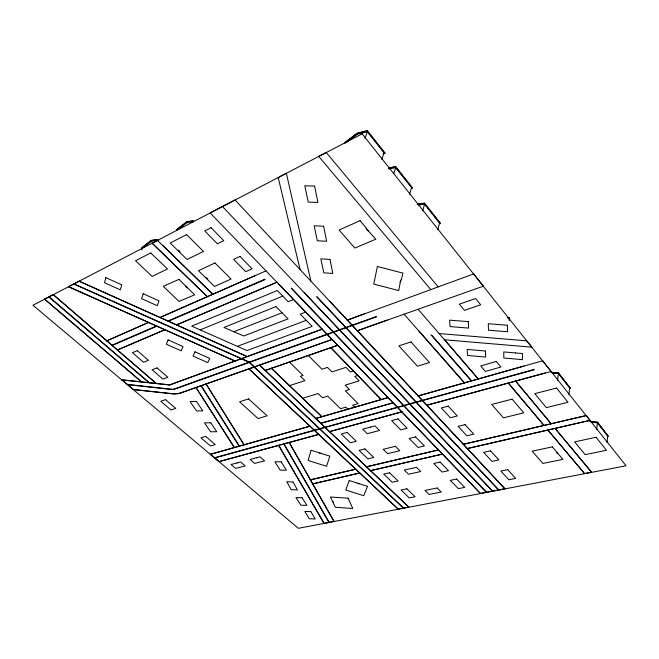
<?xml version="1.0" encoding="UTF-8"?>
<svg xmlns="http://www.w3.org/2000/svg" width="659" height="659" viewBox="0 0 659 659"><rect width="100%" height="100%" fill="white"/><g stroke="black" fill="none" stroke-linecap="round" stroke-linejoin="round"><path stroke-width="0.99" d="M607.104 442.609L607.639 435.887M596.741 429.577L597.342 422.856L591.263 422.155M591.576 472.182L555.018 428.35L591.576 472.182L584.525 473.533L547.851 429.989L584.525 473.533M590.085 420.335L467.28 448.565L590.085 420.335L586.271 415.541L463.302 444.306L586.271 415.541M568.906 394.584L569.689 387.846M557.555 380.325L558.42 373.579L552.316 373.167M186.513 222.157L176.719 229.612L186.794 221.803L193.301 220.749L186.513 222.157L187.016 222.668L193.408 221.638L192.898 221.127M329.689 301.188L504.959 488.863L235.016 199.924L210.122 212.89L480.485 493.533L278.576 283.889M498.575 490.074L416.109 402.377L404.016 405.722L486.688 492.347M498.929 490.008L416.472 402.278L534.227 369.765M486.342 492.413L403.662 405.82L319.961 428.927L403.637 508.073M509.547 318.165L507.611 317.671M509.069 318.454L509.143 320.167M157.435 240.37L151.669 241.153L151.224 240.444L141.899 247.768L151.446 240.329L157.32 239.522L158.737 240.906M408.811 507.084L259.539 365.045L408.811 507.084L398.209 509.11L248.913 368.793L398.209 509.11M444.537 339.772L531.937 347.186L526.895 340.851L439.158 333.553M438.177 286.863L326.189 152.443L318.684 156.348L430.755 289.573M418.053 309.186L478.352 379.032L444.199 339.377M437.757 229.744L439.545 223.096M404.025 314.137L464.488 382.928L418.976 331.098M333.981 521.376L289.186 442.444L333.981 521.376L324.006 523.419L278.633 445.311L324.055 523.271M422.683 210.798L424.602 204.183L418.597 204.99M319.566 453.104L321.254 453.631M409.519 194.257L411.554 187.667M393.893 173.276L395.754 167.658L388.818 168.968M381.792 159.396L384.073 152.872M310.859 281.039L286.344 173.193L278.213 177.559L300.051 269.49M364.962 138.242L367.409 131.775L357.606 134.172L346.189 142.632M357.491 483.335L359.155 483.805M219.043 461.621L318.742 434.421L219.043 461.621L210.369 454.323L309.985 426.192L210.369 454.323M276.978 282.233L176.472 324.953L275.083 283.032M266.022 270.865L159.923 317.547L254.761 275.808M206.102 384.008L244.11 444.841L206.078 383.975M179.264 393.464L332.144 339.459L178.424 393.72L173.951 394.008L133.184 389.502L174.025 393.851L179.33 393.316M249.572 362.351L319.714 428.696L403.415 405.557L333.33 332.334L174.602 389.214A7.356 3.995 24 0 1 171.587 389.469L171.472 389.214A6.944 3.773 24 0 0 174.33 388.967L333.05 332.037L291.212 288.329M169.495 384.988L322.21 329.154L169.495 384.988L121.676 379.831L169.561 384.831M222.421 206.481L492.602 491.219L304.203 292.612M597.029 422.452L608.133 436.299L597.4 422.114L589.896 421.249M608.133 436.299L597.4 422.114M558.074 373.142L570.216 388.283L558.47 372.78L550.932 372.286M551.97 372.739L558.47 372.78M157.485 240.42L152.056 243.245L207.387 296.723L152.147 243.08M141.619 249.802L142.566 248.113L151.669 241.153M79.031 281.154L247.273 356.626L79.031 281.154L68.454 286.772L235.082 361.074L68.544 286.616M53.214 294.606L156.348 383.571L53.214 294.606L44.548 299.219L141.718 381.989L44.647 299.071M424.149 203.606L440.179 223.632L440.426 223.236L424.594 203.178L417.46 204.158M417.147 204.554L424.594 203.178M395.276 167.048L412.213 188.227L412.476 187.823L395.738 166.62L388.662 167.954M388.332 168.366L395.738 166.62M366.906 131.133L384.757 153.456L385.029 153.053L367.376 130.688L357.384 133.143L344.641 142.781L357.054 133.307L357.606 134.172M357.096 133.538L367.376 130.688M157.32 239.522L151.175 240.675M187.016 222.668L177.403 229.975L176.9 229.472M366.783 229.299L368.2 230.963M185.83 286.533L187.238 287.925M111.989 345.176L156.653 325.908M168.053 320.991L264.794 279.251M112.285 345.44L157.122 326.114M168.523 321.205L265.116 279.564M200.155 329.887L282.76 296.13M293.453 299.565L288.164 301.69L277.315 290.512L191.67 326.139L246.927 350.563L312.144 326.403L300.282 314.178L305.578 312.135M233.838 331.732L282.06 312.761M237.388 346.346L306.237 320.323M365.621 313.322L347.235 320.183L473.689 273.913L483.426 286.154L357.162 330.802L387.311 320.027M376.24 316.551L345.942 327.416L317.02 296.715M376.52 316.855L346.222 327.712L416.224 402.015L533.988 369.468M289.309 385.704L304.911 380.655L300.446 376.289L303.091 375.424L289.474 362.096M353.24 371.001L350.399 371.907L345.967 367.36L331.947 371.898L327.474 367.401L321.963 369.213L308.346 355.572M357.631 375.515L354.789 376.404L359.147 380.869L345.135 385.194L349.459 389.551L345.324 390.812L358.101 403.621L352.639 405.203L354.74 407.295M302.489 398.341L318.108 393.53L322.432 397.756L327.737 396.141L340.522 408.704L345.876 407.155L347.977 409.231M523.946 366.05L418.094 395.96L542.728 360.77L551.097 371.511L426.777 405.244L545.207 372.928M214.661 457.733L319.409 428.778L249.267 362.458M214.908 457.939L319.656 429.017L403.333 508.13M383.019 153.481L385.029 153.053M556.698 452.601L557.654 453.73M480.51 493.36L504.992 488.69M507.751 317.811L509.605 317.827L509.555 320.126M333.059 501.656L333.495 502.578M127.36 384.395L171.472 389.214M127.689 384.675L171.587 389.469M589.937 421.645L597.219 422.477M400.524 280.94L400.145 282.513M248.978 362.195L73.61 283.98M249.283 362.079L73.907 283.823M210.427 454.175L219.109 461.473M121.75 379.675L133.258 389.345M49.03 296.781L149.296 382.648M48.782 296.912L148.885 382.599M142.064 247.644L142.566 248.113M162.674 245.222L212.873 294.318L156.933 239.884M291.566 288.181L333.405 331.914L345.58 327.539L316.658 296.863M432.007 335.423L471.613 380.754M430.937 334.788L471.218 380.869M344.871 142.608L345.374 143.234M367.088 131.092L384.757 153.456M395.466 167.015L412.213 188.227M424.338 203.573L440.179 223.632M558.264 373.159L570.216 388.283M200.904 385.713L239.085 446.118M201.193 385.606L239.365 446.036M283.732 443.927L328.849 522.356M284.037 443.845L329.138 522.299M515.511 352.944L522.455 353.545L522.389 359.674L503.838 358.018L503.764 351.922L515.511 352.944M551.146 423.712L515.511 380.993L551.146 423.712M543.963 425.376L508.246 382.97L543.963 425.376M377.393 266.491L373.752 284.078L398.72 290.586L400.73 280.067L401.224 280.19L402.929 273.106L377.393 266.491M442.609 454.043L370.366 470.707L442.609 454.043M438.606 449.891L366.322 466.86L438.606 449.891M401.916 411.834L329.352 431.686L401.916 411.834M105.835 277.661L104.501 282.736L120.325 289.845L121.775 284.836L105.835 277.661M393.201 402.797L320.595 423.35L393.201 402.797M388.159 397.566L315.529 418.531L388.159 397.566M359.765 472.973L312.58 483.904L359.765 472.973M381.215 399.552L330.785 347.672L381.215 399.552M355.72 469.175L310.298 479.884L355.72 469.175M311.081 450.237L308.132 460.476L326.584 466.3L329.846 456.152L311.081 450.237M143.176 293.716L141.578 298.651L157.237 305.685L158.951 300.817L143.176 293.716M321.765 416.595L271.302 368.224L321.765 416.595M337.746 345.267L265.066 370.523L337.746 345.267M349.237 480.551L345.736 490.024L363.719 495.7L367.533 486.326L349.237 480.551M168.061 339.896L166.373 344.262L181.209 350.843L182.996 346.535L168.061 339.896M234.324 447.453L195.978 387.451L234.324 447.453M194.94 351.824L193.071 356.099L207.783 362.623L209.751 358.405L194.94 351.824M165.063 329.657L117.335 350.003L165.063 329.657M148.687 322.358L106.733 340.884L148.687 322.358M362.153 133.851L32.95 305.257L298.346 528.312L626.05 465.781L362.153 133.851M150.754 252.957L135.507 260.75L152.138 276.409L167.46 268.963L150.754 252.957M186.629 234.612L170.211 243.006L187.008 259.473L203.483 251.474L186.629 234.612M211.111 227.693L204.743 230.905L217.388 243.781L223.763 240.675L211.111 227.693M178.35 250.272L179.858 251.754L178.35 250.272M214.966 262.966L198.458 270.709L214.504 286.451L231.07 279.07L214.966 262.966M240.024 256.4L233.624 259.374L245.7 271.673L252.109 268.806L240.024 256.4M206.251 277.653L207.692 279.07L206.251 277.653M360.053 220.674L339.097 230.032L354.863 248.064L375.803 239.176L365.992 228.327L366.412 228.138L360.053 220.674M178.976 279.358L163.3 286.303L178.984 301.435L194.693 294.82L178.976 279.358M137.311 350.654L132.434 352.672L143.522 362.293L148.407 360.341L137.311 350.654M275.981 306.583L223.969 327.465L243.69 335.999L288.09 318.874L275.981 306.583M157.064 367.895L152.155 369.798L162.905 379.131L167.823 377.294L157.064 367.895M345.86 327.844L333.685 332.21L403.761 405.458L415.862 402.114L345.86 327.844M165.508 399.634L160.771 401.298L171.002 409.989L175.755 408.382L165.508 399.634M469.554 300.636L459.331 304.161L464.447 310.331L480.724 304.82L475.633 298.535L469.554 300.636M410.969 341.914L398.917 345.86L417.46 366.231L429.487 362.557L410.969 341.914M248.575 398.893L239.579 401.801L258.073 418.539L267.084 415.813L248.575 398.893M205.699 436.423L200.937 437.856L210.501 445.962L215.271 444.578L205.699 436.423M496.227 361.453L480.724 365.959L485.411 371.437L500.889 367.022L496.227 361.453M347.136 432.452L341.263 434.017L350.415 442.807L356.288 441.299L347.136 432.452M398.028 418.893L391.619 420.599L400.738 429.882L407.138 428.243L398.028 418.893M448.244 406.125L441.299 407.979L450.336 417.757L457.272 415.977L448.244 406.125M370.374 427.131L362.697 429.174L367.277 433.68L379.518 430.484L374.938 425.92L370.374 427.131M237.059 462.947L231.029 464.546L235.593 468.409L245.206 465.905L240.634 462L237.059 462.947M256.326 457.84L250.066 459.496L254.638 463.45L264.613 460.855L260.033 456.852L256.326 457.84M512.125 399.173L491.713 404.445L503.427 417.839L523.765 412.839L512.125 399.173M556.575 388.036L534.779 393.662L546.319 407.624L568.017 402.295L556.575 388.036M364.905 448.911L359.031 450.369L367.903 458.878L373.768 457.478L364.905 448.911M415.565 436.901L409.173 438.482L417.987 447.461L424.371 445.937L415.565 436.901M465.048 424.635L458.129 426.348L466.86 435.797L473.763 434.149L465.048 424.635M395.384 446.324L383.167 449.306L387.583 453.639L399.791 450.715L395.384 446.324M389.626 472.808L383.76 474.109L392.229 482.248L398.085 480.988L389.626 472.808M416.455 467.346L404.272 470.056L408.514 474.216L420.689 471.564L416.455 467.346M440.097 462.083L433.737 463.499L442.131 472.058L448.482 470.691L440.097 462.083M490.551 450.855L483.657 452.387L491.96 461.391L498.838 459.916L490.551 450.855M596.057 437.263L574.623 441.884L585.167 454.644L606.502 450.278L596.057 437.263M552.308 446.86L532.184 451.193L542.909 463.458L562.951 459.364L552.308 446.86M406.891 488.813L401.043 490.024L409.239 497.907L415.088 496.746L406.891 488.813M456.629 479.052L450.286 480.362L458.409 488.64L464.743 487.38L456.629 479.052M507.694 469.661L500.832 471.061L508.839 479.744L515.676 478.393L507.694 469.661M437.156 487.989L425.014 490.444L429.083 494.448L441.217 492.042L437.156 487.989M196.374 401.38L190.056 401.57L196.563 410.961L202.84 410.804L196.374 401.38M210.798 422.79L204.537 422.823L210.534 431.76L216.745 431.76L210.798 422.79M281.22 461.844L274.902 461.786L280.124 470.114L286.393 470.196L281.22 461.844M302.028 497.718L295.965 497.603L300.899 505.206L306.913 505.346L302.028 497.718M314.623 186.126L304.796 185.739L308.239 202.033L317.918 202.47L314.623 186.126M310.859 511.656L304.812 511.392L309.244 518.715L315.241 518.995L310.859 511.656M323.627 226.226L314.162 225.74L317.325 240.757L326.65 241.285L323.627 226.226M293.123 482.034L286.805 481.713L291.138 489.604L297.398 489.95L293.123 482.034M329.986 259.415L320.842 258.847L323.791 272.842L332.811 273.444L329.986 259.415M348.141 498.204L330.472 497.01L335.324 507.257L352.787 508.509L348.141 498.204M468.294 321.625L449.603 320.159L450.089 326.592L468.64 328.091L468.294 321.625M507.422 325.233L488.294 323.717L488.492 330.208L507.471 331.741L507.422 325.233M485.428 351.016L467.165 349.418L467.511 355.465L485.642 357.079L485.428 351.016"/></g></svg>
